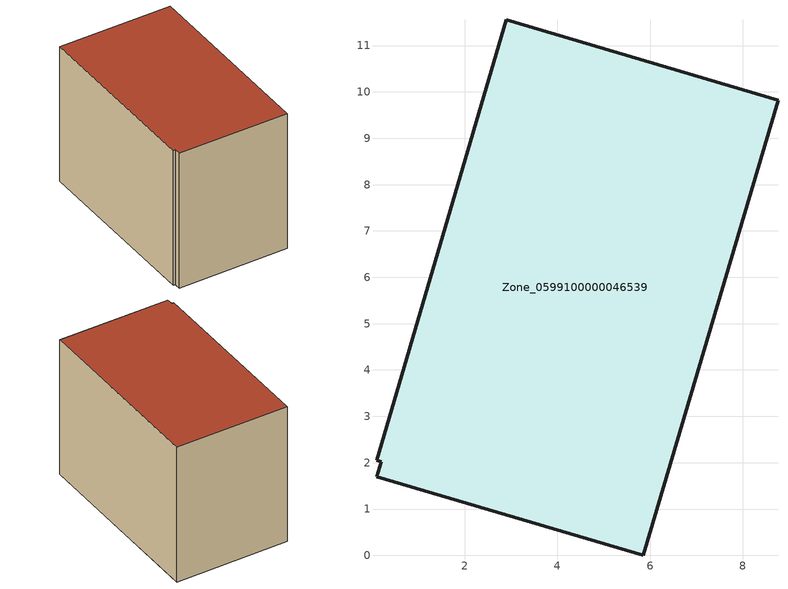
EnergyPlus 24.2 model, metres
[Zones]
Zone_0599100000046539
 floor ground (C_G): 0.2,2.02 0.1,2.06 2.9,11.56 8.76,9.82 5.85,0 0.11,1.7 z0.63
 wall outside (C_F): 5.85,0 8.76,9.82 2.9,11.56 0.1,2.06 0.2,2.02 0.11,1.7 5.85,0 z0.63:8.36
 roof outside (C_R): 0.2,2.02 0.11,1.7 5.85,0 8.76,9.82 2.9,11.56 0.1,2.06 z8.36
[BUILDING]
Pand.0599100000046539: North Axis=0; Terrain=City; Loads Convergence Tolerance Value=0.04; Temperature Convergence Tolerance Value=0.4; Solar Distribution=FullExterior; Maximum Number of Warmup Days=25; Minimum Number of Warmup Days=1
[Site:Location]
Rotterdam.The.Hague.AP_ZH_NLD Design_Conditions: Latitude=51.96; Longitude=4.45; Time Zone=1; Elevation=-4.5
[SITE:GROUNDTEMPERATURE:BUILDINGSURFACE]
18, 18, 18, 18, 18, 18, 18, 18, 18, 18, 18, 18
[MATERIAL] Thermal Absorptance=0.9; Solar Absorptance=0.7; Visible Absorptance=0.7
Name | Roughness | Thickness | Conductivity | Density | Specific Heat
G.TI.1965-1974 | MediumSmooth | 0.15 | 0.882353 | 540 | 1210
F.TI.1965-1974 | Rough | 0.3 | 0.697674 | 1920 | 840
R.TI.1965-1974 | MediumRough | 0.2 | 0.232558 | 1500 | 1000
[CONSTRUCTION]
C_G: G.TI.1965-1974
C_F: F.TI.1965-1974
C_R: R.TI.1965-1974
[ZONE]
Zone_0599100000046539: Type=1; Multiplier=1; Ceiling Height=Autocalculate; Volume=Autocalculate; Floor Area=autocalculate; Part of Total Floor Area=Yes
[ZONEINFILTRATION:DESIGNFLOWRATE]
Infil_Zone_0599100000046539: Zone or ZoneList or Space or SpaceList=Zone_0599100000046539; Schedule=AlwaysOn; Design Flow Rate Calculation Method=Flow/Area; Flow Rate per Floor Area=0.003; Constant Term Coefficient=1; Temperature Term Coefficient=0; Velocity Term Coefficient=0; Velocity Squared Term Coefficient=0
[HVACTEMPLATE:ZONE:IDEALLOADSAIRSYSTEM]
Zone_0599100000046539: Maximum Heating Supply Air Temperature=50; Minimum Cooling Supply Air Temperature=13; Maximum Heating Supply Air Humidity Ratio=0.0156; Minimum Cooling Supply Air Humidity Ratio=0.0077; Heating Limit=NoLimit; Cooling Limit=NoLimit; Dehumidification Control Type=ConstantSensibleHeatRatio; Cooling Sensible Heat Ratio=0.7; Dehumidification Setpoint=60; Humidification Control Type=None; Humidification Setpoint=30; Outdoor Air Method=None; Outdoor Air Flow Rate per Person=0.00944; Outdoor Air Flow Rate per Zone Floor Area=0; Outdoor Air Flow Rate per Zone=0; Demand Controlled Ventilation Type=None; Outdoor Air Economizer Type=NoEconomizer; Heat Recovery Type=None; Sensible Heat Recovery Effectiveness=0.7; Latent Heat Recovery Effectiveness=0.65
[ZONECONTROL:THERMOSTAT]
ThermostatControl_Zone_0599100000046539: Zone or ZoneList=Zone_0599100000046539; Control Type Schedule=DualSetpointControlType; Control 1=Thermostat_Zone_0599100000046539; Temperature Difference Between Cutout And Setpoint=0
[THERMOSTATSETPOINT:DUALSETPOINT]
Thermostat_Zone_0599100000046539: Heating Setpoint Temperature Schedule=HeatingSetpoint_Zone_0599100000046539; Cooling Setpoint Temperature Schedule=CoolingSetpoint_Zone_0599100000046539
[SCHEDULE:COMPACT]
HeatingSetpoint_Zone_0599100000046539: Through: 12/31, For: AllDays, Until: 24:00, 21
CoolingSetpoint_Zone_0599100000046539: Through: 12/31, For: AllDays, Until: 24:00, 24
DualSetpointControlType: Through: 12/31, For: AllDays, Until: 24:00, 4
AlwaysOn: Through: 12/31, For: AllDays, Until: 24:00, 1
